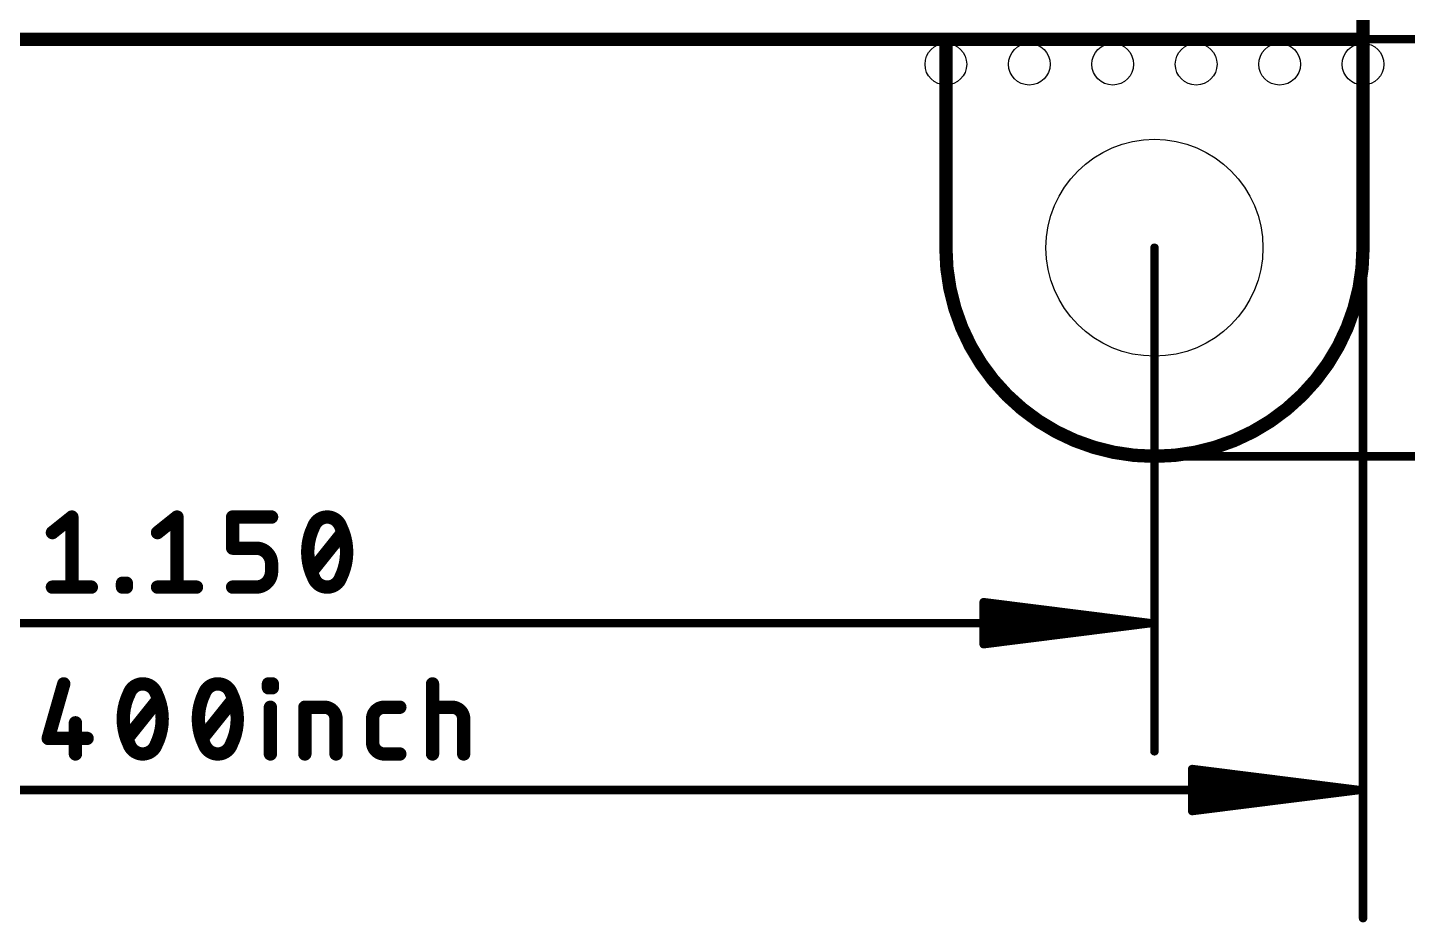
# Model space of a CAD drawing. Extents: x -29.2 to 57.4, y -20 to 37.1.
# Drawn here: x 15.23 to 36.24, y -7.1 to 6.53 of the extents above; entities that cross this region are included whole.
import ezdxf

# ---------------------------------------------------------------- set-up
doc = ezdxf.new("R2010")
doc.units = 0
for name, color, linetype in [('1', 12, 'CONTINUOUS'), ('16', 132, 'CONTINUOUS'), ('20', 31, 'CONTINUOUS'), ('23', 53, 'CONTINUOUS'), ('47', 253, 'CONTINUOUS')]:
    doc.layers.add(name, color=color, linetype=linetype)

msp = doc.modelspace()

# ---------------------------------------------------------------- linework, layer by layer
at = {"layer": '1', "const_width": 0.2032}
for points in [[(35.56, 26.67), (35.56, 6.35)], [(35.56, 6.35), (0, 6.35)]]:
    msp.add_lwpolyline(points, dxfattribs=at)
at = {"layer": '1', "const_width": 0.1016}
for points in [[(35.5092, 6.35, 1), (35.6108, 6.35)], [(35.56, 6.2992, 1), (35.56, 6.4008)]]:
    msp.add_lwpolyline(points, format="xyb", dxfattribs=at)
at = {"layer": '16', "const_width": 0.2032}
for points in [[(35.56, 26.67), (35.56, 6.35)], [(35.56, 6.35), (0, 6.35)]]:
    msp.add_lwpolyline(points, dxfattribs=at)
at = {"layer": '16', "const_width": 0.1016}
for points in [[(35.5092, 6.35, 1), (35.6108, 6.35)], [(35.56, 6.2992, 1), (35.56, 6.4008)]]:
    msp.add_lwpolyline(points, format="xyb", dxfattribs=at)
at = {"layer": '20', "const_width": 0.2032}
for points in [[(35.56, 29.845), (35.56, 3.175)], [(29.21, 6.35), (6.35, 6.35)], [(29.21, 3.175), (29.21, 6.35)]]:
    msp.add_lwpolyline(points, dxfattribs=at)
at = {"layer": '20'}
for points, const_width in [([(29.2608, 6.35, 1), (29.1592, 6.35)], 0.1016), ([(29.21, 6.2992, 1), (29.21, 6.4008)], 0.1016), ([(29.21, 3.175, 0.4142), (32.385, 0)], 0.2032), ([(29.2608, 3.175, 1), (29.1592, 3.175)], 0.1016), ([(29.1592, 3.175, 1), (29.2608, 3.175)], 0.1016), ([(32.385, 0, 0.4142), (35.56, 3.175)], 0.2032), ([(35.6108, 3.175, 1), (35.5092, 3.175)], 0.1016), ([(35.5092, 3.175, 1), (35.6108, 3.175)], 0.1016), ([(32.385, 0.0508, 1), (32.385, -0.0508)], 0.1016), ([(32.385, -0.0508, 1), (32.385, 0.0508)], 0.1016)]:
    msp.add_lwpolyline(points, format="xyb", dxfattribs=dict(at, const_width=const_width))
for centre, radius in [((29.21, 5.969), 0.3175), ((30.48, 5.969), 0.3175), ((31.75, 5.969), 0.3175), ((33.02, 5.969), 0.3175), ((34.29, 5.969), 0.3175), ((35.56, 5.969), 0.3175), ((32.385, 3.175), 1.651)]:
    msp.add_circle(centre, radius, dxfattribs=at)
at = {"layer": '23'}
msp.add_point((32.385, 3.175), dxfattribs=at)
at = {"layer": '47'}
for points, const_width in [([(35.56, 6.35), (35.56, -7.03)], 0.13), ([(35.56, 6.35), (42.59, 6.35)], 0.13), ([(32.385, 3.175), (32.385, -4.49)], 0.13), ([(32.385, 0), (48.94, 0)], 0.13), ([(15.61, -1.1612), (15.9063, -0.9241)], 0.2032), ([(15.9063, -0.9241), (15.9063, -1.9909)], 0.2032), ([(17.2102, -1.1612), (17.5065, -0.9241)], 0.2032), ([(17.5065, -0.9241), (17.5065, -1.9909)], 0.2032), ([(18.3532, -1.3982), (18.3532, -0.9241)], 0.2032), ([(18.3532, -0.9241), (18.9458, -0.9241)], 0.2032), ([(19.5554, -1.7538), (20.0296, -1.1612)], 0.2032), ([(18.7088, -1.3982), (18.3532, -1.3982)], 0.2032), ([(18.9458, -1.7538), (18.9458, -1.6353)], 0.2032), ([(15.61, -1.9909), (16.2026, -1.9909)], 0.2032), ([(16.6768, -1.9909), (16.6768, -1.9316)], 0.2032), ([(16.6768, -1.9316), (16.736, -1.9316)], 0.2032), ([(16.736, -1.9909), (16.6768, -1.9909)], 0.2032), ([(16.736, -1.9316), (16.736, -1.9909)], 0.2032), ([(17.2102, -1.9909), (17.8028, -1.9909)], 0.2032), ([(18.3532, -1.9909), (18.7088, -1.9909)], 0.2032), ([(32.32, -2.54), (29.785, -2.2208)], 0.13), ([(29.785, -2.2208), (29.785, -2.8592)], 0.13), ([(32.32, -2.54), (29.785, -2.28)], 0.13), ([(3.24, -2.54), (32.32, -2.54)], 0.13), ([(32.32, -2.54), (29.785, -2.41)], 0.13), ([(29.785, -2.8592), (32.32, -2.54)], 0.13), ([(29.785, -2.67), (32.32, -2.54)], 0.13), ([(29.785, -2.8), (32.32, -2.54)], 0.13), ([(15.7826, -3.4641), (15.5455, -4.2938)], 0.2032), ([(18.8983, -3.5234), (18.8983, -3.4641)], 0.2032), ([(18.8983, -3.4641), (18.9575, -3.4641)], 0.2032), ([(18.9575, -3.5234), (18.8983, -3.5234)], 0.2032), ([(18.9575, -3.4641), (18.9575, -3.5234)], 0.2032), ([(21.3959, -4.5309), (21.3959, -3.4641)], 0.2032), ([(16.7477, -4.2938), (17.2219, -3.7012)], 0.2032), ([(17.8907, -4.2938), (18.3649, -3.7012)], 0.2032), ([(18.9279, -4.5309), (18.9279, -3.8197)], 0.2032), ([(19.4528, -4.5309), (19.4528, -3.8197)], 0.2032), ([(19.4528, -3.8197), (19.7492, -3.8197)], 0.2032), ([(20.6613, -3.8197), (20.8984, -3.8197)], 0.2032), ([(21.3959, -3.8197), (21.6923, -3.8197)], 0.2032), ([(15.9604, -4.0568), (15.9604, -4.5309)], 0.2032), ([(19.927, -3.9975), (19.927, -4.5309)], 0.2032), ([(20.4835, -4.3531), (20.4835, -3.9975)], 0.2032), ([(21.8701, -3.9975), (21.8701, -4.5309)], 0.2032), ([(15.5455, -4.2938), (16.1381, -4.2938)], 0.2032), ([(20.8984, -4.5309), (20.6613, -4.5309)], 0.2032), ([(35.495, -5.08), (32.96, -4.7608)], 0.13), ([(32.96, -4.7608), (32.96, -5.3992)], 0.13), ([(35.495, -5.08), (32.96, -4.82)], 0.13), ([(0.065, -5.08), (35.495, -5.08)], 0.13), ([(35.495, -5.08), (32.96, -4.95)], 0.13), ([(32.96, -5.3992), (35.495, -5.08)], 0.13), ([(32.96, -5.21), (35.495, -5.08)], 0.13), ([(32.96, -5.34), (35.495, -5.08)], 0.13)]:
    msp.add_lwpolyline(points, dxfattribs=dict(at, const_width=const_width))
for points, const_width in [([(35.5925, 6.35, 1), (35.5275, 6.35)], 0.065), ([(35.56, 6.3825, 1), (35.56, 6.3175)], 0.065), ([(32.4175, 3.175, 1), (32.3525, 3.175)], 0.065), ([(32.385, 0.0325, 1), (32.385, -0.0325)], 0.065), ([(15.9571, -0.9241, 1), (15.8555, -0.9241)], 0.1016), ([(15.938, -0.9638, 1), (15.8746, -0.8844)], 0.1016), ([(17.5573, -0.9241, 1), (17.4557, -0.9241)], 0.1016), ([(17.5382, -0.9638, 1), (17.4748, -0.8844)], 0.1016), ([(18.404, -0.9241, 1), (18.3024, -0.9241)], 0.1016), ([(18.3532, -0.8733, 1), (18.3532, -0.9749)], 0.1016), ([(18.9458, -0.9749, 1), (18.9458, -0.8733)], 0.1016), ([(19.7925, -0.9241, 0.3205), (19.5851, -1.0723)], 0.2032), ([(19.9999, -1.0723, 0.3205), (19.7925, -0.9241)], 0.2032), ([(19.7925, -0.8733, 1), (19.7925, -0.9749)], 0.1016), ([(19.7925, -0.9749, 1), (19.7925, -0.8733)], 0.1016), ([(19.5851, -1.0723, 0.1139), (19.4962, -1.4575)], 0.2032), ([(19.537, -1.0558, 1), (19.6331, -1.0887)], 0.1016), ([(19.6307, -1.0945, 1), (19.5394, -1.05)], 0.1016), ([(20.0888, -1.4575, 0.1139), (19.9999, -1.0723)], 0.2032), ([(20.0456, -1.05, 1), (19.9543, -1.0945)], 0.1016), ([(19.9519, -1.0887, 1), (20.048, -1.0558)], 0.1016), ([(15.5782, -1.1215, 1), (15.6417, -1.2008)], 0.1016), ([(17.1784, -1.1215, 1), (17.2419, -1.2008)], 0.1016), ([(20.0692, -1.1929, 1), (19.9899, -1.1294)], 0.1016), ([(18.3532, -1.3474, 1), (18.3532, -1.449)], 0.1016), ([(18.3024, -1.3982, 1), (18.404, -1.3982)], 0.1016), ([(18.9458, -1.6353, 0.4142), (18.7088, -1.3982)], 0.2032), ([(18.7088, -1.3474, 1), (18.7088, -1.449)], 0.1016), ([(18.7088, -1.449, 1), (18.7088, -1.3474)], 0.1016), ([(19.4962, -1.4575, 0.1139), (19.5851, -1.8427)], 0.2032), ([(19.547, -1.4575, 1), (19.4454, -1.4575)], 0.1016), ([(19.4454, -1.4575, 1), (19.547, -1.4575)], 0.1016), ([(19.9999, -1.8427, 0.1139), (20.0888, -1.4575)], 0.2032), ([(20.1396, -1.4575, 1), (20.038, -1.4575)], 0.1016), ([(20.038, -1.4575, 1), (20.1396, -1.4575)], 0.1016), ([(18.7088, -1.9909, 0.4142), (18.9458, -1.7538)], 0.2032), ([(18.9966, -1.6353, 1), (18.895, -1.6353)], 0.1016), ([(18.895, -1.6353, 1), (18.9966, -1.6353)], 0.1016), ([(18.9966, -1.7538, 1), (18.895, -1.7538)], 0.1016), ([(19.5158, -1.7221, 1), (19.5951, -1.7856)], 0.1016), ([(15.61, -1.9401, 1), (15.61, -2.0417)], 0.1016), ([(16.2026, -2.0417, 1), (16.2026, -1.9401)], 0.1016), ([(16.7276, -1.9316, 1), (16.626, -1.9316)], 0.1016), ([(16.6768, -1.8808, 1), (16.6768, -1.9824)], 0.1016), ([(16.6768, -1.9401, 1), (16.6768, -2.0417)], 0.1016), ([(16.7868, -1.9316, 1), (16.6852, -1.9316)], 0.1016), ([(16.736, -1.9824, 1), (16.736, -1.8808)], 0.1016), ([(16.736, -2.0417, 1), (16.736, -1.9401)], 0.1016), ([(17.2102, -1.9401, 1), (17.2102, -2.0417)], 0.1016), ([(17.8028, -2.0417, 1), (17.8028, -1.9401)], 0.1016), ([(18.3532, -1.9401, 1), (18.3532, -2.0417)], 0.1016), ([(18.7088, -1.9401, 1), (18.7088, -2.0417)], 0.1016), ([(18.7088, -2.0417, 1), (18.7088, -1.9401)], 0.1016), ([(18.895, -1.7538, 1), (18.9966, -1.7538)], 0.1016), ([(19.5851, -1.8427, 0.3205), (19.7925, -1.9909)], 0.2032), ([(19.6331, -1.8263, 1), (19.537, -1.8592)], 0.1016), ([(19.5394, -1.865, 1), (19.6307, -1.8205)], 0.1016), ([(19.7925, -1.9909, 0.3205), (19.9999, -1.8427)], 0.2032), ([(19.7925, -1.9401, 1), (19.7925, -2.0417)], 0.1016), ([(19.7925, -2.0417, 1), (19.7925, -1.9401)], 0.1016), ([(19.9543, -1.8205, 1), (20.0456, -1.865)], 0.1016), ([(20.048, -1.8592, 1), (19.9519, -1.8263)], 0.1016), ([(15.8555, -1.9909, 1), (15.9571, -1.9909)], 0.1016), ([(16.626, -1.9909, 1), (16.7276, -1.9909)], 0.1016), ([(16.6852, -1.9909, 1), (16.7868, -1.9909)], 0.1016), ([(17.4557, -1.9909, 1), (17.5573, -1.9909)], 0.1016), ([(29.7891, -2.1885, 1), (29.7809, -2.253)], 0.065), ([(29.8175, -2.2208, 1), (29.7525, -2.2208)], 0.065), ([(29.7883, -2.2477, 1), (29.7817, -2.3123)], 0.065), ([(29.7867, -2.3775, 1), (29.7833, -2.4425)], 0.065), ([(32.3241, -2.5722, 1), (32.3159, -2.5078)], 0.065), ([(32.3159, -2.5722, 1), (32.3241, -2.5078)], 0.065), ([(32.3233, -2.5723, 1), (32.3167, -2.5077)], 0.065), ([(32.3167, -2.5723, 1), (32.3233, -2.5077)], 0.065), ([(32.3183, -2.5725, 1), (32.3217, -2.5075)], 0.065), ([(32.3217, -2.5725, 1), (32.3183, -2.5075)], 0.065), ([(32.32, -2.5725, 1), (32.32, -2.5075)], 0.065), ([(29.7833, -2.6375, 1), (29.7867, -2.7025)], 0.065), ([(29.7817, -2.7677, 1), (29.7883, -2.8323)], 0.065), ([(29.7809, -2.827, 1), (29.7891, -2.8915)], 0.065), ([(29.7525, -2.8592, 1), (29.8175, -2.8592)], 0.065), ([(15.8314, -3.4781, 1), (15.7337, -3.4501)], 0.1016), ([(16.7774, -3.6123, 0.1139), (16.6885, -3.9975)], 0.2032), ([(16.9848, -3.4641, 0.3205), (16.7774, -3.6123)], 0.2032), ([(16.7293, -3.5958, 1), (16.8254, -3.6287)], 0.1016), ([(16.823, -3.6345, 1), (16.7317, -3.59)], 0.1016), ([(17.1922, -3.6123, 0.3205), (16.9848, -3.4641)], 0.2032), ([(16.9848, -3.4133, 1), (16.9848, -3.5149)], 0.1016), ([(16.9848, -3.5149, 1), (16.9848, -3.4133)], 0.1016), ([(17.2811, -3.9975, 0.1139), (17.1922, -3.6123)], 0.2032), ([(17.2379, -3.59, 1), (17.1466, -3.6345)], 0.1016), ([(17.1442, -3.6287, 1), (17.2403, -3.5958)], 0.1016), ([(17.9204, -3.6123, 0.1139), (17.8315, -3.9975)], 0.2032), ([(18.1278, -3.4641, 0.3205), (17.9204, -3.6123)], 0.2032), ([(17.8723, -3.5958, 1), (17.9684, -3.6287)], 0.1016), ([(17.966, -3.6345, 1), (17.8747, -3.59)], 0.1016), ([(18.3352, -3.6123, 0.3205), (18.1278, -3.4641)], 0.2032), ([(18.1278, -3.4133, 1), (18.1278, -3.5149)], 0.1016), ([(18.1278, -3.5149, 1), (18.1278, -3.4133)], 0.1016), ([(18.4241, -3.9975, 0.1139), (18.3352, -3.6123)], 0.2032), ([(18.3809, -3.59, 1), (18.2896, -3.6345)], 0.1016), ([(18.2872, -3.6287, 1), (18.3833, -3.5958)], 0.1016), ([(18.9491, -3.4641, 1), (18.8475, -3.4641)], 0.1016), ([(18.8983, -3.4133, 1), (18.8983, -3.5149)], 0.1016), ([(18.8983, -3.4726, 1), (18.8983, -3.5742)], 0.1016), ([(18.8475, -3.5234, 1), (18.9491, -3.5234)], 0.1016), ([(19.0083, -3.4641, 1), (18.9067, -3.4641)], 0.1016), ([(18.9067, -3.5234, 1), (19.0083, -3.5234)], 0.1016), ([(18.9575, -3.5149, 1), (18.9575, -3.4133)], 0.1016), ([(18.9575, -3.5742, 1), (18.9575, -3.4726)], 0.1016), ([(21.4467, -3.4641, 1), (21.3451, -3.4641)], 0.1016), ([(17.2615, -3.7329, 1), (17.1822, -3.6694)], 0.1016), ([(18.4045, -3.7329, 1), (18.3252, -3.6694)], 0.1016), ([(18.9787, -3.8197, 1), (18.8771, -3.8197)], 0.1016), ([(19.5036, -3.8197, 1), (19.402, -3.8197)], 0.1016), ([(19.4528, -3.7689, 1), (19.4528, -3.8705)], 0.1016), ([(19.927, -3.9975, 0.4142), (19.7492, -3.8197)], 0.2032), ([(19.7492, -3.7689, 1), (19.7492, -3.8705)], 0.1016), ([(19.7492, -3.8705, 1), (19.7492, -3.7689)], 0.1016), ([(20.6613, -3.8197, 0.4142), (20.4835, -3.9975)], 0.2032), ([(20.6613, -3.7689, 1), (20.6613, -3.8705)], 0.1016), ([(20.6613, -3.8705, 1), (20.6613, -3.7689)], 0.1016), ([(20.8984, -3.8705, 1), (20.8984, -3.7689)], 0.1016), ([(21.3959, -3.7689, 1), (21.3959, -3.8705)], 0.1016), ([(21.8701, -3.9975, 0.4142), (21.6923, -3.8197)], 0.2032), ([(21.6923, -3.7689, 1), (21.6923, -3.8705)], 0.1016), ([(21.6923, -3.8705, 1), (21.6923, -3.7689)], 0.1016), ([(16.0112, -4.0568, 1), (15.9095, -4.0568)], 0.1016), ([(16.6885, -3.9975, 0.1139), (16.7774, -4.3827)], 0.2032), ([(16.7393, -3.9975, 1), (16.6377, -3.9975)], 0.1016), ([(16.6377, -3.9975, 1), (16.7393, -3.9975)], 0.1016), ([(17.1922, -4.3827, 0.1139), (17.2811, -3.9975)], 0.2032), ([(17.3319, -3.9975, 1), (17.2303, -3.9975)], 0.1016), ([(17.2303, -3.9975, 1), (17.3319, -3.9975)], 0.1016), ([(17.8315, -3.9975, 0.1139), (17.9204, -4.3827)], 0.2032), ([(17.8823, -3.9975, 1), (17.7807, -3.9975)], 0.1016), ([(17.7807, -3.9975, 1), (17.8823, -3.9975)], 0.1016), ([(18.3352, -4.3827, 0.1139), (18.4241, -3.9975)], 0.2032), ([(18.4749, -3.9975, 1), (18.3733, -3.9975)], 0.1016), ([(18.3733, -3.9975, 1), (18.4749, -3.9975)], 0.1016), ([(19.9778, -3.9975, 1), (19.8762, -3.9975)], 0.1016), ([(19.8762, -3.9975, 1), (19.9778, -3.9975)], 0.1016), ([(20.5343, -3.9975, 1), (20.4327, -3.9975)], 0.1016), ([(20.4327, -3.9975, 1), (20.5343, -3.9975)], 0.1016), ([(21.9209, -3.9975, 1), (21.8193, -3.9975)], 0.1016), ([(21.8193, -3.9975, 1), (21.9209, -3.9975)], 0.1016), ([(15.5455, -4.243, 1), (15.5455, -4.3446)], 0.1016), ([(16.1381, -4.3446, 1), (16.1381, -4.243)], 0.1016), ([(15.4966, -4.2799, 1), (15.5943, -4.3078)], 0.1016), ([(16.7081, -4.2621, 1), (16.7874, -4.3256)], 0.1016), ([(16.7774, -4.3827, 0.3205), (16.9848, -4.5309)], 0.2032), ([(16.8254, -4.3663, 1), (16.7293, -4.3992)], 0.1016), ([(16.7317, -4.405, 1), (16.823, -4.3605)], 0.1016), ([(16.9848, -4.5309, 0.3205), (17.1922, -4.3827)], 0.2032), ([(17.1466, -4.3605, 1), (17.2379, -4.405)], 0.1016), ([(17.2403, -4.3992, 1), (17.1442, -4.3663)], 0.1016), ([(17.8511, -4.2621, 1), (17.9304, -4.3256)], 0.1016), ([(17.9204, -4.3827, 0.3205), (18.1278, -4.5309)], 0.2032), ([(17.9684, -4.3663, 1), (17.8723, -4.3992)], 0.1016), ([(17.8747, -4.405, 1), (17.966, -4.3605)], 0.1016), ([(18.1278, -4.5309, 0.3205), (18.3352, -4.3827)], 0.2032), ([(18.2896, -4.3605, 1), (18.3809, -4.405)], 0.1016), ([(18.3833, -4.3992, 1), (18.2872, -4.3663)], 0.1016), ([(20.4835, -4.3531, 0.4142), (20.6613, -4.5309)], 0.2032), ([(20.5343, -4.3531, 1), (20.4327, -4.3531)], 0.1016), ([(20.4327, -4.3531, 1), (20.5343, -4.3531)], 0.1016), ([(15.9095, -4.5309, 1), (16.0112, -4.5309)], 0.1016), ([(16.9848, -4.4801, 1), (16.9848, -4.5817)], 0.1016), ([(16.9848, -4.5817, 1), (16.9848, -4.4801)], 0.1016), ([(18.1278, -4.4801, 1), (18.1278, -4.5817)], 0.1016), ([(18.1278, -4.5817, 1), (18.1278, -4.4801)], 0.1016), ([(18.8771, -4.5309, 1), (18.9787, -4.5309)], 0.1016), ([(19.402, -4.5309, 1), (19.5036, -4.5309)], 0.1016), ([(19.8762, -4.5309, 1), (19.9778, -4.5309)], 0.1016), ([(20.6613, -4.4801, 1), (20.6613, -4.5817)], 0.1016), ([(20.6613, -4.5817, 1), (20.6613, -4.4801)], 0.1016), ([(20.8984, -4.5817, 1), (20.8984, -4.4801)], 0.1016), ([(21.3451, -4.5309, 1), (21.4467, -4.5309)], 0.1016), ([(21.8193, -4.5309, 1), (21.9209, -4.5309)], 0.1016), ([(32.3525, -4.49, 1), (32.4175, -4.49)], 0.065), ([(32.9641, -4.7285, 1), (32.9559, -4.793)], 0.065), ([(32.9925, -4.7608, 1), (32.9275, -4.7608)], 0.065), ([(32.9633, -4.7877, 1), (32.9567, -4.8523)], 0.065), ([(32.9617, -4.9175, 1), (32.9583, -4.9825)], 0.065), ([(35.4991, -5.1122, 1), (35.4909, -5.0478)], 0.065), ([(35.4909, -5.1122, 1), (35.4991, -5.0478)], 0.065), ([(35.4983, -5.1123, 1), (35.4917, -5.0477)], 0.065), ([(35.4917, -5.1123, 1), (35.4983, -5.0477)], 0.065), ([(35.4933, -5.1125, 1), (35.4967, -5.0475)], 0.065), ([(35.4967, -5.1125, 1), (35.4933, -5.0475)], 0.065), ([(35.495, -5.1125, 1), (35.495, -5.0475)], 0.065), ([(32.9583, -5.1775, 1), (32.9617, -5.2425)], 0.065), ([(32.9567, -5.3077, 1), (32.9633, -5.3723)], 0.065), ([(32.9559, -5.367, 1), (32.9641, -5.4315)], 0.065), ([(32.9275, -5.3992, 1), (32.9925, -5.3992)], 0.065), ([(35.5275, -7.03, 1), (35.5925, -7.03)], 0.065)]:
    msp.add_lwpolyline(points, format="xyb", dxfattribs=dict(at, const_width=const_width))

doc.saveas('drawing.dxf')
